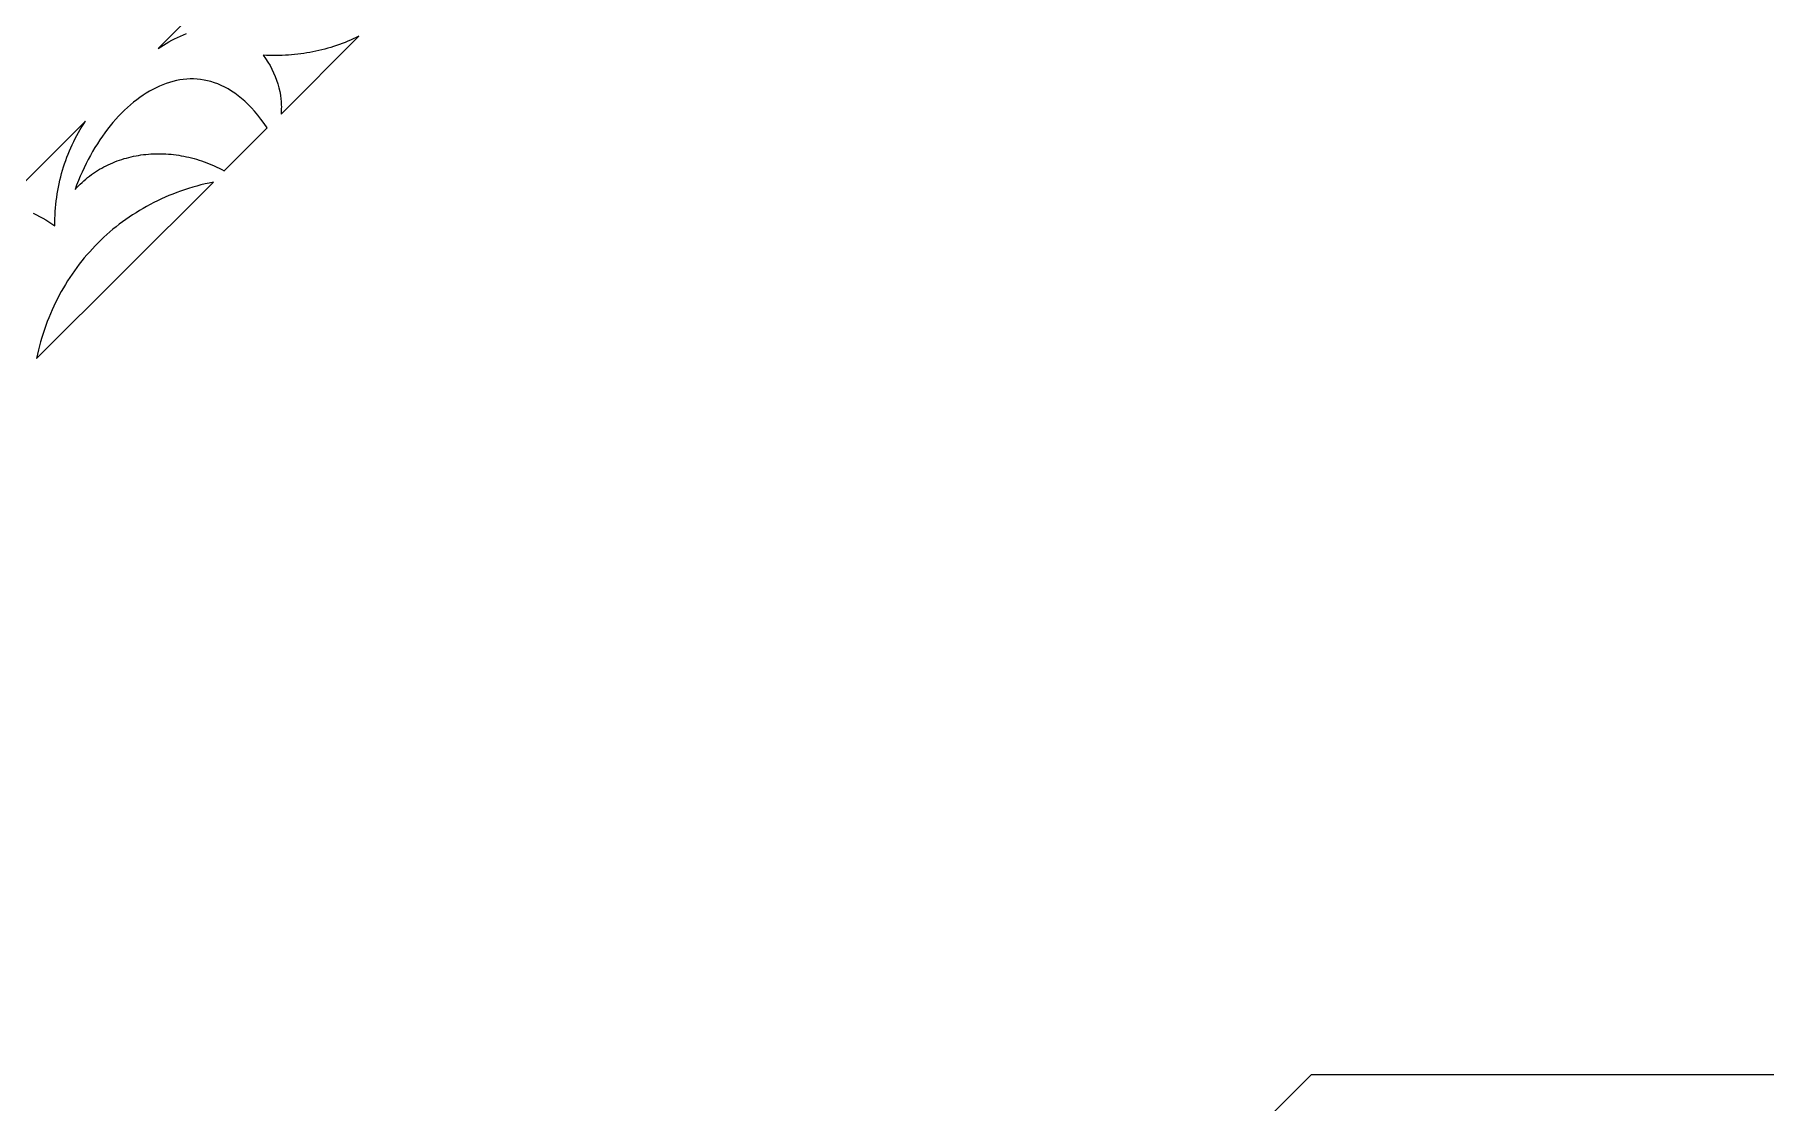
# Model space of a CAD drawing. Extents: x -555 to 555, y -555 to 555.
# Drawn here: x -275.5 to 0, y 170.8 to 340.8 of the extents above; entities that cross this region are included whole.
import ezdxf

# ---------------------------------------------------------------- set-up
doc = ezdxf.new("R2010")
doc.units = 0
doc.layers.add('LAYER_1', color=18, linetype='CONTINUOUS')
doc.layers.add('LAYER_2', color=140, linetype='CONTINUOUS')

msp = doc.modelspace()

# ---------------------------------------------------------------- linework, layer by layer
at = {"layer": 'LAYER_1'}
for points in [[(-233.2, 361.13), (-255.81, 338.52), (-255.39, 338.81), (-254.96, 339.08), (-254.52, 339.35), (-254.08, 339.6), (-253.63, 339.85), (-253.17, 340.08), (-252.71, 340.31), (-252.24, 340.53), (-251.77, 340.73), (-251.29, 340.92)], [(-275.68, 312.33), (-275.17, 312.09), (-274.67, 311.83), (-274.17, 311.55), (-273.67, 311.27), (-273.19, 310.97), (-272.71, 310.65), (-272.24, 310.32), (-272.23, 310.9), (-272.22, 311.47), (-272.2, 312.04), (-272.17, 312.6), (-272.12, 313.17), (-272.07, 313.73), (-272.01, 314.29), (-271.93, 314.84), (-271.85, 315.4), (-271.76, 315.94), (-271.66, 316.49), (-271.55, 317.03), (-271.43, 317.57), (-271.29, 318.11), (-271.15, 318.64), (-271, 319.17), (-270.84, 319.69), (-270.68, 320.21), (-270.5, 320.73), (-270.31, 321.24), (-270.11, 321.75), (-269.91, 322.25), (-269.69, 322.75), (-269.47, 323.24), (-269.23, 323.73), (-268.99, 324.21), (-268.74, 324.69), (-268.48, 325.16), (-268.21, 325.63), (-267.93, 326.09), (-267.64, 326.54), (-267.34, 326.99), (-280.44, 313.89)]]:
    msp.add_lwpolyline(points, dxfattribs=at)
for points in [[(-239.07, 337.46), (-238.69, 336.93), (-238.33, 336.39), (-237.99, 335.83), (-237.69, 335.26), (-237.41, 334.69), (-237.16, 334.1), (-236.93, 333.51), (-236.74, 332.91), (-236.57, 332.31), (-236.43, 331.71), (-236.33, 331.1), (-236.25, 330.49), (-236.22, 330.18), (-236.2, 329.88), (-236.19, 329.58), (-236.18, 329.27), (-236.19, 328.97), (-236.2, 328.67), (-236.22, 328.37), (-236.24, 328.07), (-223.86, 340.5), (-224.29, 340.29), (-224.73, 340.09), (-225.17, 339.89), (-225.61, 339.7), (-226.05, 339.52), (-226.5, 339.34), (-226.95, 339.18), (-227.41, 339.02), (-227.87, 338.87), (-228.33, 338.72), (-228.79, 338.58), (-229.26, 338.45), (-229.73, 338.33), (-230.2, 338.22), (-230.68, 338.11), (-231.15, 338.01), (-231.63, 337.92), (-232.12, 337.83), (-232.6, 337.76), (-233.09, 337.69), (-233.58, 337.63), (-234.07, 337.57), (-234.56, 337.53), (-235.06, 337.49), (-235.55, 337.46), (-236.05, 337.43), (-236.55, 337.42), (-237.05, 337.41), (-237.55, 337.41), (-238.06, 337.42), (-238.56, 337.44)], [(-238.45, 325.92), (-238.94, 326.63), (-239.43, 327.31), (-239.93, 327.94), (-240.44, 328.55), (-240.95, 329.11), (-241.47, 329.64), (-241.99, 330.14), (-242.52, 330.6), (-243.05, 331.03), (-243.58, 331.42), (-244.12, 331.78), (-244.66, 332.11), (-245.2, 332.4), (-245.74, 332.67), (-246.29, 332.9), (-246.84, 333.1), (-247.39, 333.27), (-247.94, 333.42), (-248.49, 333.53), (-249.04, 333.61), (-249.6, 333.67), (-250.15, 333.7), (-250.7, 333.7), (-251.25, 333.67), (-251.8, 333.62), (-252.35, 333.54), (-252.89, 333.44), (-253.44, 333.31), (-253.98, 333.16), (-254.52, 332.98), (-255.06, 332.78), (-255.59, 332.56), (-256.12, 332.31), (-256.65, 332.04), (-257.17, 331.75), (-257.68, 331.44), (-258.2, 331.11), (-258.7, 330.76), (-259.2, 330.39), (-259.7, 330), (-260.19, 329.59), (-260.67, 329.16), (-261.15, 328.72), (-261.62, 328.25), (-262.08, 327.77), (-262.53, 327.28), (-262.98, 326.77), (-263.41, 326.24), (-263.84, 325.7), (-264.26, 325.14), (-264.67, 324.57), (-265.07, 323.99), (-265.47, 323.39), (-265.85, 322.78), (-266.22, 322.16), (-266.58, 321.53), (-266.92, 320.89), (-267.26, 320.23), (-267.59, 319.57), (-267.9, 318.89), (-268.2, 318.21), (-268.49, 317.52), (-268.76, 316.82), (-269.02, 316.11), (-268.75, 316.4), (-268.48, 316.69), (-268.2, 316.97), (-267.91, 317.23), (-267.62, 317.5), (-267.32, 317.75), (-267.02, 318), (-266.71, 318.24), (-266.39, 318.47), (-266.08, 318.69), (-265.76, 318.91), (-265.43, 319.12), (-265.1, 319.32), (-264.76, 319.51), (-264.42, 319.7), (-264.08, 319.88), (-263.73, 320.05), (-263.38, 320.21), (-263.03, 320.36), (-262.67, 320.51), (-262.31, 320.65), (-261.94, 320.78), (-261.57, 320.9), (-261.2, 321.02), (-260.83, 321.12), (-260.45, 321.22), (-260.07, 321.32), (-259.69, 321.4), (-259.31, 321.48), (-258.92, 321.54), (-258.53, 321.61), (-258.14, 321.66), (-257.75, 321.7), (-257.35, 321.74), (-256.96, 321.77), (-256.56, 321.79), (-256.16, 321.8), (-255.76, 321.8), (-255.36, 321.8), (-254.96, 321.79), (-254.55, 321.77), (-254.15, 321.74), (-253.74, 321.71), (-253.34, 321.66), (-252.93, 321.61), (-252.52, 321.55), (-252.12, 321.48), (-251.71, 321.41), (-251.3, 321.32), (-250.9, 321.23), (-250.49, 321.13), (-250.08, 321.02), (-249.68, 320.91), (-249.27, 320.78), (-248.87, 320.65), (-248.47, 320.51), (-248.06, 320.36), (-247.66, 320.2), (-247.26, 320.03), (-246.86, 319.86), (-246.47, 319.68), (-246.07, 319.48), (-245.68, 319.29), (-245.29, 319.08)], [(-246.98, 317.28), (-247.65, 317.14), (-248.32, 316.99), (-248.98, 316.83), (-249.64, 316.66), (-250.29, 316.47), (-250.94, 316.28), (-251.58, 316.07), (-252.21, 315.85), (-252.84, 315.62), (-253.46, 315.38), (-254.07, 315.13), (-254.68, 314.87), (-255.28, 314.6), (-255.88, 314.32), (-256.47, 314.03), (-257.05, 313.73), (-257.63, 313.42), (-258.19, 313.1), (-258.76, 312.77), (-259.31, 312.42), (-259.86, 312.07), (-260.4, 311.71), (-260.93, 311.34), (-261.45, 310.96), (-261.97, 310.58), (-262.48, 310.18), (-262.98, 309.77), (-263.47, 309.36), (-263.96, 308.93), (-264.43, 308.5), (-264.9, 308.06), (-265.36, 307.6), (-265.82, 307.15), (-266.26, 306.68), (-266.69, 306.2), (-267.12, 305.72), (-267.54, 305.23), (-267.95, 304.73), (-268.35, 304.22), (-268.74, 303.7), (-269.12, 303.18), (-269.49, 302.65), (-269.85, 302.11), (-270.21, 301.56), (-270.55, 301.01), (-270.88, 300.45), (-271.21, 299.88), (-271.52, 299.3), (-271.83, 298.72), (-272.12, 298.13), (-272.41, 297.54), (-272.68, 296.94), (-272.94, 296.33), (-273.2, 295.71), (-273.44, 295.09), (-273.67, 294.46), (-273.89, 293.83), (-274.1, 293.19), (-274.3, 292.55), (-274.49, 291.89), (-274.67, 291.24), (-274.84, 290.57), (-274.99, 289.91), (-275.13, 289.23)]]:
    msp.add_lwpolyline(points, close=True, dxfattribs=at)
at = {"layer": 'LAYER_2'}
msp.add_lwpolyline([(-72.26, 175.28), (72.68, 175.28), (175, 72.41), (174.8, -72.88), (72.23, -175.28), (-72.68, -175.28), (-123.73, -123.74), (-175, -72.41), (-174.8, 72.88)], close=True, dxfattribs=at)

doc.saveas('drawing.dxf')
